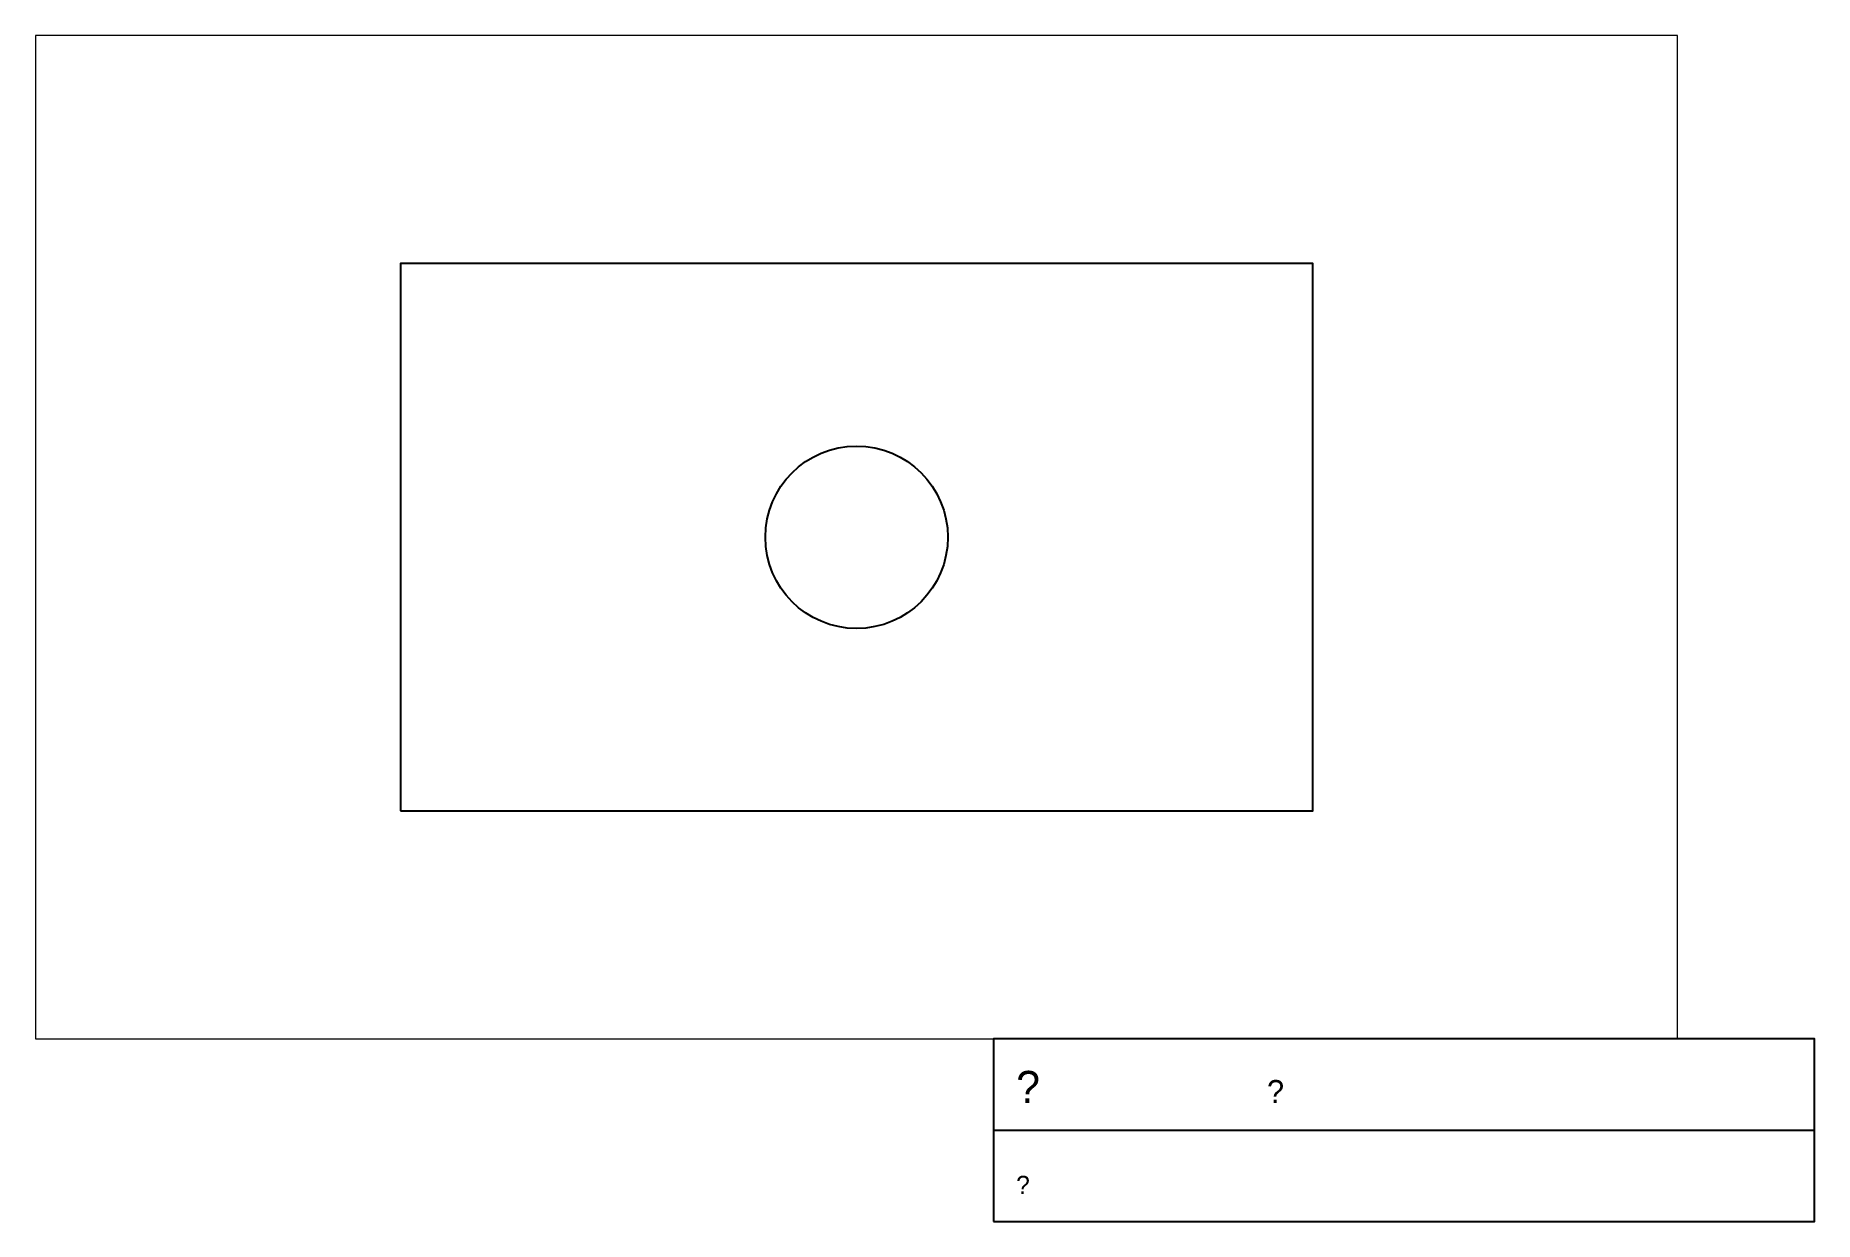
# Paper-space layout 'Plan 2' of a CAD drawing. Header units: millimetres. Extents: x 20 to 410, y 10 to 270.
# The model-space entities are those that its viewports show. They can reach past a viewport. Long polylines and large blocks are cut down to what shows.
import ezdxf

# ---------------------------------------------------------------- set-up
doc = ezdxf.new("R2010")
doc.units = ezdxf.units.MM

# ---------------------------------------------------------------- blocks, each defined once
blk = doc.blocks.new('TITLEBLOCK')
at = {"color": 0}
blk.add_line((0, 20), (180, 20), dxfattribs=at)
blk.add_lwpolyline([(0, 0), (180, 0), (180, 40), (0, 40)], close=True, dxfattribs=at)
for tag, p, height in [('SHEETNUMBER', (5, 26), 7), ('SHEETTITLE', (60, 26), 5), ('PROJECTNAME', (5, 6), 4)]:
    blk.add_attdef(tag, p, '', height=height)

msp = doc.modelspace()

# ---------------------------------------------------------------- linework, layer by layer
msp.add_lwpolyline([(0, 0), (20000, 0), (20000, 12000), (0, 12000)], close=True)
msp.add_circle((10000, 6000), 2000)

psp = doc.layouts.new('Plan 2')

# ---------------------------------------------------------------- block references
psp.add_blockref('TITLEBLOCK', (230, 10)).add_auto_attribs({'SHEETNUMBER': '?', 'SHEETTITLE': '?', 'PROJECTNAME': '?'})

# ---------------------------------------------------------------- viewports
at = {"layer": '0'}
psp.add_viewport(center=(200, 160), size=(360, 220), view_center_point=(10000, 6000), view_height=22000, dxfattribs=at)

doc.saveas('drawing.dxf')
